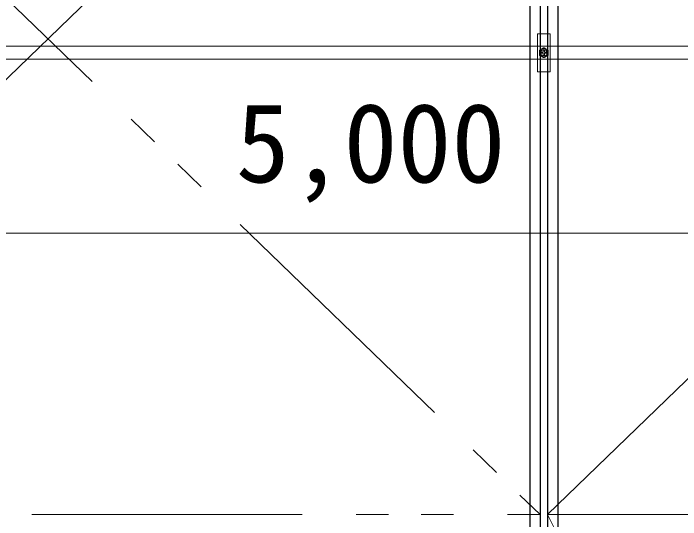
# Model space of a CAD drawing. Units: millimetres on the paper, with parts at other scales. Extents: x -195 to 195, y -135 to 132.
# Drawn here: x 92.05 to 104.39, y 2.81 to 12.17 of the extents above; entities that cross this region are included whole.
import ezdxf
from ezdxf.enums import TextEntityAlignment as Align

# ---------------------------------------------------------------- set-up
doc = ezdxf.new("R2010")
doc.units = ezdxf.units.MM
doc.linetypes.add('DASHED1', pattern=[1.8, 1.2, -0.6])
doc.linetypes.add('DOUBLE_CHAIN1', pattern=[8.8, 5, -1, 0.6, -0.6, 0.6, -1])
for name, color, linetype, lineweight in [('8-2_野縁受け', 3, 'DASHED1', 18), ('8-3_野縁', 2, 'Continuous', 25), ('8-5_寸法', 4, 'Continuous', 9), ('8-A_クリップ', 7, 'Continuous', 18), ('8-D_パネル', 4, 'DOUBLE_CHAIN1', 9)]:
    doc.layers.add(name, color=color, linetype=linetype, lineweight=lineweight)
doc.styles.add('ＭＳ ゴシック', font='')
doc.styles.get('ＭＳ ゴシック').set_extended_font_data('MS Gothic')

msp = doc.modelspace()

# ---------------------------------------------------------------- linework, layer by layer
at = {"layer": '8-2_野縁受け', "linetype": 'Continuous'}
msp.add_line((17.882, 11.56), (118.68, 11.56), dxfattribs=at)
msp.add_lwpolyline([(17.882, 11.56), (17.882, 11.32), (118.68, 11.32)], dxfattribs=at)
at = {"layer": '8-3_野縁'}
for p, q in [((101.596, 20.071), (101.596, -104.029)), ((101.786, 20.071), (101.786, -104.029)), ((101.926, 20.071), (101.926, -104.029)), ((102.116, 20.071), (102.116, -104.029))]:
    msp.add_line(p, q, dxfattribs=at)
at = {"layer": '8-5_寸法'}
msp.add_line((72.11, 8.102), (118.913, 8.102), dxfattribs=at)
at = {"layer": '8-A_クリップ'}
for p, q in [((101.972, 11.792), (101.74, 11.792)), ((101.74, 11.792), (101.74, 11.088)), ((101.972, 11.792), (101.972, 11.088)), ((101.776, 11.399), (101.776, 11.482)), ((101.78, 11.489), (101.851, 11.53)), ((101.866, 11.49), (101.846, 11.49)), ((101.846, 11.46), (101.846, 11.49)), ((101.931, 11.489), (101.86, 11.53)), ((101.866, 11.46), (101.866, 11.49)), ((101.936, 11.399), (101.936, 11.482)), ((101.851, 11.351), (101.78, 11.392)), ((101.806, 11.43), (101.806, 11.45)), ((101.836, 11.45), (101.806, 11.45)), ((101.836, 11.43), (101.806, 11.43)), ((101.846, 11.42), (101.846, 11.39)), ((101.866, 11.39), (101.846, 11.39)), ((101.86, 11.351), (101.931, 11.392)), ((101.866, 11.42), (101.866, 11.39)), ((101.876, 11.45), (101.906, 11.45)), ((101.876, 11.43), (101.906, 11.43)), ((101.906, 11.43), (101.906, 11.45)), ((101.972, 11.088), (101.74, 11.088))]:
    msp.add_line(p, q, dxfattribs=at)
for radius in [0.08, 0.06]:
    msp.add_circle((101.856, 11.44), radius, dxfattribs=at)
for centre, radius, start, end in [((101.856, 11.44), 0.09, 147.266, 152.734), ((101.856, 11.44), 0.09, 87.266, 92.734), ((101.856, 11.44), 0.09, 27.266, 32.734), ((101.856, 11.44), 0.09, 207.266, 212.734), ((101.836, 11.46), 0.01, 270, 0), ((101.836, 11.42), 0.01, 0, 90), ((101.876, 11.46), 0.01, 180, 270), ((101.876, 11.42), 0.01, 90, 180), ((101.856, 11.44), 0.09, 327.266, 332.734), ((101.856, 11.44), 0.09, 267.266, 272.734)]:
    msp.add_arc(centre, radius, start, end, dxfattribs=at)
at = {"layer": '8-D_パネル'}
for p, q in [((83.586, 20.5), (101.786, 2.9)), ((83.586, 2.9), (101.786, 20.5)), ((101.786, 20.5), (101.786, -104.029)), ((101.926, 20.5), (101.926, -104.029)), ((101.926, 2.9), (117.973, 18.419)), ((83.586, 2.9), (101.786, 2.9)), ((83.586, -33.5), (101.786, 2.9)), ((101.926, 2.9), (119.183, 2.9)), ((101.926, 2.9), (118.039, -29.326))]:
    msp.add_line(p, q, dxfattribs=at)

# ---------------------------------------------------------------- texts
at = {"layer": '8-5_寸法', "style": 'ＭＳ ゴシック'}
msp.add_text('5,000', height=1.466, dxfattribs=at).set_placement((96.159, 8.602), align=Align.BOTTOM_LEFT)

doc.saveas('drawing.dxf')
